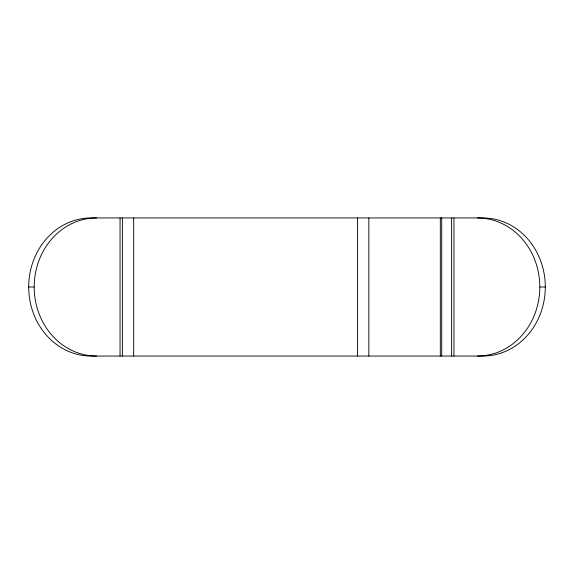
<?xml version="1.0" encoding="UTF-8"?>
<svg xmlns="http://www.w3.org/2000/svg" width="574" height="574" viewBox="0 0 574 574"><rect width="100%" height="100%" fill="white"/><g stroke="black" fill="none" stroke-linecap="round" stroke-linejoin="round"><path stroke-width="0.86" d="M28.7 287A69.052 62.358 90 0 0 91.058 356.052L482.942 356.052A69.052 62.358 -90 0 0 545.3 287A69.052 62.358 -90 0 0 482.942 217.948L91.058 217.948A69.052 62.358 -90 0 0 28.7 287L34.196 287A69.052 62.358 -90 0 1 96.547 217.948M477.453 217.948A69.052 62.358 -90 0 1 539.804 287L545.3 287M453.948 217.948L453.948 356.052M451.616 217.948L451.616 356.052M441.722 217.948L441.722 356.052M440.323 217.948L440.323 356.052M368.838 217.948L368.838 356.052M357.53 217.948L357.53 356.052M133.677 217.948L133.677 356.052M122.384 217.948L122.384 356.052M120.052 217.948L120.052 356.052M539.804 287A69.052 62.358 -90 0 1 477.453 356.052M96.547 356.052A69.052 62.358 90 0 1 34.196 287"/></g></svg>
